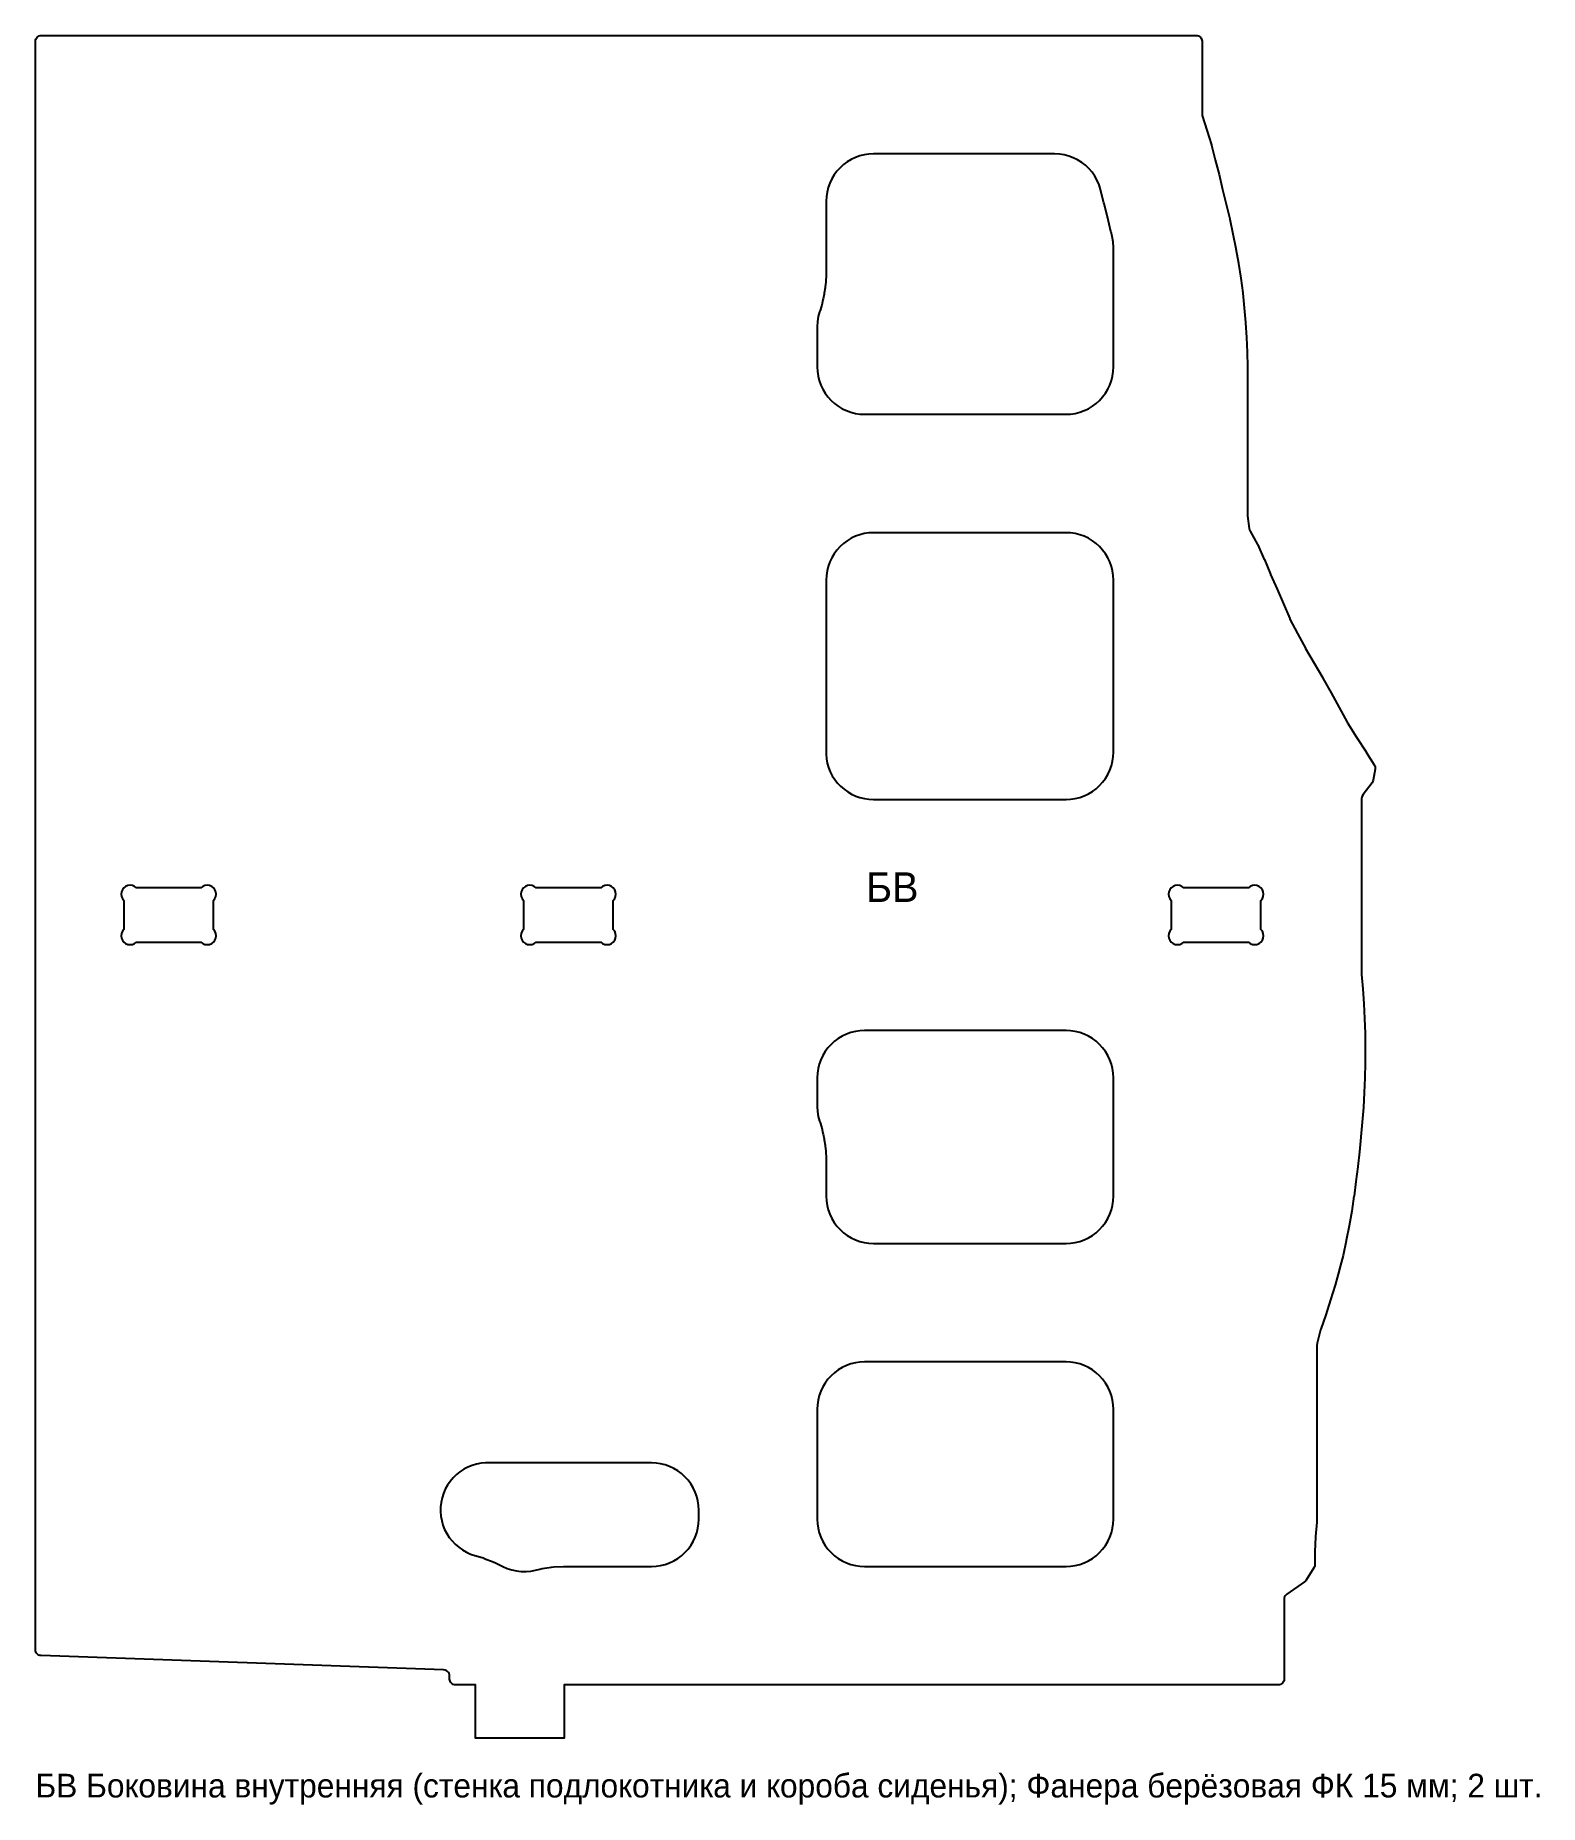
# Model space of a CAD drawing. Header units: millimetres. Extents: x 0 to 508, y -22 to 575.
import ezdxf
from ezdxf.enums import TextEntityAlignment as Align

# ---------------------------------------------------------------- set-up
doc = ezdxf.new("R2010")
doc.units = ezdxf.units.MM
for name, color, linetype in [('CUT_IN', 1, 'Continuous'), ('CUT_OUT', 7, 'Continuous'), ('TEXT', 8, 'Continuous')]:
    doc.layers.add(name, color=color, linetype=linetype)

msp = doc.modelspace()

# ---------------------------------------------------------------- linework, layer by layer
at = {"layer": 'CUT_IN'}
for points in [[(264, 463.07), (264.08, 461.5), (264.31, 459.94), (264.69, 458.42), (265.22, 456.94), (265.89, 455.52), (266.7, 454.18), (267.63, 452.91), (268.69, 451.75), (269.85, 450.7), (271.11, 449.76), (272.46, 448.95), (273.88, 448.28), (275.36, 447.75), (276.88, 447.37), (278.43, 447.14), (280, 447.07), (348, 447.07), (349.57, 447.14), (351.12, 447.37), (352.64, 447.75), (354.12, 448.28), (355.54, 448.95), (356.89, 449.76), (358.15, 450.7), (359.31, 451.75), (360.37, 452.91), (361.3, 454.18), (362.11, 455.52), (362.78, 456.94), (363.31, 458.42), (363.69, 459.94), (363.92, 461.5), (364, 463.07), (364, 503.41), (363.89, 505.26), (363.57, 507.08), (363.21, 508.61), (363.18, 508.74), (361.96, 513.73), (360.9, 518.15), (360.82, 518.46), (359.67, 522.87), (359.64, 523.01), (359.15, 524.56), (358.51, 526.05), (357.72, 527.46), (356.8, 528.79), (355.74, 530.02), (354.57, 531.14), (353.29, 532.13), (351.91, 532.99), (350.46, 533.7), (348.94, 534.26), (347.37, 534.67), (345.77, 534.91), (344.15, 535), (283, 534.99), (281.43, 534.91), (279.88, 534.68), (278.35, 534.3), (276.88, 533.77), (275.46, 533.1), (274.11, 532.29), (272.85, 531.36), (271.69, 530.3), (270.63, 529.14), (269.7, 527.88), (268.89, 526.53), (268.22, 525.11), (267.69, 523.63), (267.31, 522.11), (267.08, 520.56), (267, 518.99), (267, 495.1), (267, 494.9), (266.98, 494.12), (266.97, 493.92), (266.88, 492.06), (266.85, 491.67), (266.7, 490.1), (266.65, 489.71), (266.39, 487.97), (266.32, 487.58), (266.02, 486.04), (265.93, 485.66), (265.5, 483.94), (265.4, 483.57), (264.94, 482.06), (264.81, 481.66), (264.36, 480.02), (264.09, 478.34), (264, 476.64), (264, 463.07)], [(349.57, 317.08), (351.12, 317.31), (352.64, 317.69), (354.12, 318.22), (355.54, 318.89), (356.89, 319.7), (358.15, 320.63), (359.31, 321.69), (360.37, 322.85), (361.3, 324.11), (362.11, 325.46), (362.78, 326.88), (363.31, 328.36), (363.69, 329.88), (363.92, 331.43), (364, 333), (364, 391.07), (363.92, 392.63), (363.69, 394.19), (363.31, 395.71), (362.78, 397.19), (362.11, 398.61), (361.3, 399.95), (360.37, 401.22), (359.31, 402.38), (358.15, 403.43), (356.89, 404.37), (355.54, 405.18), (354.12, 405.85), (352.64, 406.38), (351.12, 406.76), (349.57, 406.99), (348, 407.07), (283, 407.07), (281.43, 406.99), (279.88, 406.76), (278.36, 406.38), (276.88, 405.85), (275.46, 405.18), (274.11, 404.37), (272.85, 403.43), (271.69, 402.38), (270.63, 401.22), (269.7, 399.95), (268.89, 398.61), (268.22, 397.19), (267.69, 395.71), (267.31, 394.19), (267.08, 392.63), (267, 391.07), (267, 335.1), (267, 334.9), (266.98, 334.12), (266.97, 333.92), (266.96, 333.79), (266.96, 332.26), (267.11, 330.74), (267.39, 329.25), (267.82, 327.78), (268.38, 326.37), (269.08, 325.01), (269.9, 323.73), (270.84, 322.53), (271.9, 321.43), (273.05, 320.43), (274.29, 319.54), (275.61, 318.78), (276.99, 318.15), (278.43, 317.65), (279.91, 317.29), (281.42, 317.07), (282.95, 317), (348, 317), (349.57, 317.08)], [(60.93, 284.25), (61.03, 285.03), (60.93, 285.81), (60.63, 286.53), (60.15, 287.15), (59.53, 287.63), (58.81, 287.93), (58.03, 288.03), (57.25, 287.93), (56.53, 287.63), (55.91, 287.15), (34.09, 287.15), (33.47, 287.63), (32.75, 287.93), (31.97, 288.03), (31.19, 287.93), (30.47, 287.63), (29.85, 287.15), (29.37, 286.53), (29.07, 285.81), (28.97, 285.03), (29.07, 284.25), (29.37, 283.53), (29.85, 282.91), (29.85, 273.09), (29.85, 273.09), (29.37, 272.47), (29.07, 271.75), (28.97, 270.97), (29.07, 270.19), (29.37, 269.47), (29.85, 268.85), (30.47, 268.37), (31.19, 268.07), (31.97, 267.97), (32.75, 268.07), (33.47, 268.37), (34.09, 268.85), (55.91, 268.85), (56.53, 268.37), (57.25, 268.07), (58.03, 267.97), (58.81, 268.07), (59.53, 268.37), (60.15, 268.85), (60.63, 269.47), (60.93, 270.19), (61.03, 270.97), (60.93, 271.75), (60.63, 272.47), (60.15, 273.09), (60.15, 282.91), (60.15, 282.91), (60.63, 283.53), (60.93, 284.25)], [(195.93, 284.25), (196.03, 285.03), (195.93, 285.81), (195.63, 286.53), (195.15, 287.15), (194.53, 287.63), (193.81, 287.93), (193.03, 288.03), (192.25, 287.93), (191.53, 287.63), (190.91, 287.15), (169.09, 287.15), (168.47, 287.63), (167.75, 287.93), (166.97, 288.03), (166.19, 287.93), (165.47, 287.63), (164.85, 287.15), (164.37, 286.53), (164.07, 285.81), (163.97, 285.03), (164.07, 284.25), (164.37, 283.53), (164.85, 282.91), (164.85, 273.09), (164.37, 272.47), (164.07, 271.75), (163.97, 270.97), (164.07, 270.19), (164.37, 269.47), (164.85, 268.85), (165.47, 268.37), (166.19, 268.07), (166.97, 267.97), (167.75, 268.07), (168.47, 268.37), (169.09, 268.85), (190.91, 268.85), (191.53, 268.37), (192.25, 268.07), (193.03, 267.97), (193.81, 268.07), (194.53, 268.37), (195.15, 268.85), (195.63, 269.47), (195.93, 270.19), (196.03, 270.97), (195.93, 271.75), (195.63, 272.47), (195.15, 273.09), (195.15, 282.91), (195.63, 283.53), (195.93, 284.25)], [(414.6, 284.25), (414.7, 285.03), (414.6, 285.81), (414.3, 286.53), (413.82, 287.15), (413.2, 287.63), (412.48, 287.93), (411.7, 288.03), (410.92, 287.93), (410.2, 287.63), (409.58, 287.15), (387.76, 287.15), (387.14, 287.63), (386.42, 287.93), (385.64, 288.03), (384.87, 287.93), (384.14, 287.63), (383.52, 287.15), (383.04, 286.53), (382.75, 285.81), (382.64, 285.03), (382.75, 284.25), (383.04, 283.53), (383.52, 282.91), (383.52, 273.09), (383.04, 272.47), (382.75, 271.75), (382.64, 270.97), (382.75, 270.19), (383.04, 269.47), (383.52, 268.85), (384.14, 268.37), (384.87, 268.07), (385.64, 267.97), (386.42, 268.07), (387.14, 268.37), (387.76, 268.85), (409.58, 268.85), (410.2, 268.37), (410.92, 268.07), (411.7, 267.97), (412.48, 268.07), (413.2, 268.37), (413.82, 268.85), (414.3, 269.47), (414.6, 270.19), (414.7, 270.97), (414.6, 271.75), (414.3, 272.47), (413.82, 273.09), (413.82, 282.91), (414.3, 283.53), (414.6, 284.25)], [(265.5, 206.06), (265.93, 204.34), (266.02, 203.96), (266.32, 202.42), (266.39, 202.03), (266.65, 200.29), (266.7, 199.9), (266.85, 198.33), (266.88, 197.94), (266.97, 196.08), (266.98, 195.88), (267, 195.1), (267, 194.9), (267, 183.07), (267.08, 181.5), (267.31, 179.94), (267.69, 178.42), (268.22, 176.94), (268.89, 175.52), (269.7, 174.18), (270.63, 172.91), (271.69, 171.75), (272.85, 170.7), (274.11, 169.76), (275.46, 168.95), (276.88, 168.28), (278.36, 167.75), (279.88, 167.37), (281.43, 167.14), (283, 167.07), (348, 167.07), (349.57, 167.14), (351.12, 167.37), (352.64, 167.75), (354.12, 168.28), (355.54, 168.95), (356.89, 169.76), (358.15, 170.7), (359.31, 171.75), (360.37, 172.91), (361.3, 174.18), (362.11, 175.52), (362.78, 176.94), (363.31, 178.42), (363.69, 179.94), (363.92, 181.5), (364, 183.07), (364, 223), (363.92, 224.57), (363.69, 226.12), (363.31, 227.64), (362.78, 229.12), (362.11, 230.54), (361.3, 231.89), (360.37, 233.15), (359.31, 234.31), (358.15, 235.37), (356.89, 236.3), (355.54, 237.11), (354.12, 237.78), (352.64, 238.31), (351.12, 238.69), (349.57, 238.92), (348, 239), (280, 239), (278.43, 238.92), (276.88, 238.69), (275.36, 238.31), (273.88, 237.78), (272.46, 237.11), (271.11, 236.3), (269.85, 235.37), (268.69, 234.31), (267.63, 233.15), (266.7, 231.89), (265.89, 230.54), (265.22, 229.12), (264.69, 227.64), (264.31, 226.12), (264.08, 224.57), (264, 223), (264, 213.36), (264.09, 211.66), (264.36, 209.98), (264.81, 208.34), (264.94, 207.94), (265.4, 206.43), (265.5, 206.06)], [(264.69, 69.36), (265.22, 67.88), (265.89, 66.46), (266.7, 65.11), (267.63, 63.85), (268.69, 62.69), (269.85, 61.63), (271.11, 60.7), (272.46, 59.89), (273.88, 59.22), (275.36, 58.69), (276.88, 58.31), (278.43, 58.08), (280, 58), (348, 58), (349.57, 58.08), (351.12, 58.31), (352.64, 58.69), (354.12, 59.22), (355.54, 59.89), (356.89, 60.7), (358.15, 61.63), (359.31, 62.69), (360.37, 63.85), (361.3, 65.11), (362.11, 66.46), (362.78, 67.88), (363.31, 69.36), (363.69, 70.88), (363.92, 72.43), (364, 74), (364, 111.07), (363.92, 112.63), (363.69, 114.19), (363.31, 115.71), (362.78, 117.19), (362.11, 118.61), (361.3, 119.95), (360.37, 121.22), (359.31, 122.38), (358.15, 123.43), (356.89, 124.37), (355.54, 125.18), (354.12, 125.85), (352.64, 126.38), (351.12, 126.76), (349.57, 126.99), (348, 127.07), (280, 127.07), (278.43, 126.99), (276.88, 126.76), (275.36, 126.38), (273.88, 125.85), (272.46, 125.18), (271.11, 124.37), (269.85, 123.43), (268.69, 122.38), (267.63, 121.22), (266.7, 119.95), (265.89, 118.61), (265.22, 117.19), (264.69, 115.71), (264.31, 114.19), (264.08, 112.63), (264, 111.07), (264, 74), (264.08, 72.43), (264.31, 70.88), (264.69, 69.36)], [(155.32, 59.25), (157.79, 58), (159.28, 57.34), (160.83, 56.84), (162.42, 56.49), (164.04, 56.31), (165.67, 56.3), (167.29, 56.45), (168.89, 56.76), (170.38, 57.14), (171.15, 57.29), (174.25, 57.75), (175.04, 57.83), (178.37, 57.99), (178.76, 58), (208, 58), (209.57, 58.08), (211.12, 58.31), (212.64, 58.69), (214.12, 59.22), (215.54, 59.89), (216.89, 60.7), (218.15, 61.63), (219.31, 62.69), (220.37, 63.85), (221.3, 65.11), (222.11, 66.46), (222.78, 67.88), (223.31, 69.36), (223.69, 70.88), (223.92, 72.43), (224, 74), (224, 77), (223.92, 78.57), (223.69, 80.12), (223.31, 81.64), (222.78, 83.12), (222.11, 84.54), (221.3, 85.89), (220.37, 87.15), (219.31, 88.31), (218.15, 89.37), (216.89, 90.3), (215.54, 91.11), (214.12, 91.78), (212.64, 92.31), (211.12, 92.69), (209.57, 92.92), (208, 93), (155.1, 93), (154.9, 93), (154.12, 93.02), (153.92, 93.03), (153.58, 93.05), (152.03, 93.05), (150.48, 92.9), (148.96, 92.6), (147.47, 92.15), (146.03, 91.56), (144.65, 90.84), (143.36, 89.98), (142.15, 89.01), (141.04, 87.92), (140.04, 86.72), (139.17, 85.44), (138.42, 84.08), (137.8, 82.65), (137.33, 81.17), (137.01, 79.65), (136.83, 78.11), (136.81, 76.55), (136.93, 75), (137.21, 73.47), (137.63, 71.98), (138.19, 70.53), (138.89, 69.14), (139.73, 67.83), (140.69, 66.61), (141.76, 65.48), (142.93, 64.47), (144.2, 63.57), (145.55, 62.8), (146.97, 62.16), (148.44, 61.67), (150.86, 60.99), (151.22, 60.87), (151.58, 60.74), (154.62, 59.56), (155.32, 59.25)]]:
    msp.add_lwpolyline(points, close=True, dxfattribs=at)
at = {"layer": 'CUT_OUT'}
msp.add_lwpolyline([(1.61, 574.96), (2, 575), (391.95, 575), (392.34, 574.96), (392.72, 574.85), (393.06, 574.66), (393.37, 574.41), (393.62, 574.11), (393.8, 573.77), (393.91, 573.39), (393.95, 573), (393.95, 548.39), (393.98, 548), (394.07, 547.63), (395.56, 543.03), (395.57, 543), (397.09, 538.05), (397.12, 537.95), (398.37, 533.01), (398.37, 532.99), (399.67, 528.02), (399.68, 527.98), (400.87, 523.01), (400.87, 522.99), (402.09, 518.02), (402.1, 518), (403.27, 513.02), (403.28, 512.98), (404.34, 508.01), (404.34, 508), (405.38, 503.02), (405.39, 502.98), (406.29, 498.03), (406.3, 497.97), (407.07, 493.03), (407.08, 492.97), (407.7, 488.04), (407.71, 487.96), (408.16, 483.01), (408.62, 478.03), (408.63, 477.97), (408.95, 473.03), (408.95, 472.97), (409.14, 468.02), (409.14, 468), (409.29, 463.03), (409.29, 462.97), (409.29, 413.2), (409.31, 412.8), (409.9, 408.46), (410.01, 408.01), (410.19, 407.59), (412.67, 403.07), (412.74, 402.93), (414.96, 398.03), (414.99, 397.97), (417.01, 393.05), (417.06, 392.95), (419.29, 388.02), (419.31, 387.98), (421.43, 383.01), (423.54, 378.1), (423.63, 377.9), (426.18, 373.02), (426.2, 372.98), (428.89, 368.03), (428.92, 367.97), (431.77, 363.01), (431.79, 362.99), (434.7, 358.03), (434.72, 358), (437.52, 353.03), (437.54, 353), (440.25, 348), (442.94, 343.08), (443.03, 342.92), (446.11, 338.02), (446.13, 337.98), (449.34, 333.03), (449.36, 333), (452.07, 328.64), (452.23, 328.32), (452.34, 327.97), (452.37, 327.62), (452.35, 327.26), (451.73, 323.5), (451.65, 323.18), (451.52, 322.88), (451.35, 322.6), (448.3, 318.63), (448.02, 318.16), (447.88, 317.75), (447.82, 317.21), (447.82, 258.12), (447.83, 257.89), (448.2, 253), (448.2, 253), (448.57, 248.02), (448.58, 247.98), (448.83, 243.02), (448.83, 242.98), (448.97, 238.02), (448.97, 238), (449.07, 233.03), (449.07, 232.97), (449.04, 228.02), (449.04, 227.98), (448.9, 223.03), (448.9, 223), (448.69, 218.03), (448.69, 218), (448.4, 213.03), (448.4, 213), (448.03, 208.02), (448.02, 208), (447.59, 203.02), (447.59, 203), (447.1, 198.03), (447.1, 198), (446.52, 193.01), (446.52, 193), (445.91, 188.02), (445.9, 188), (445.25, 183.03), (445.24, 183), (444.51, 178.03), (444.5, 177.97), (443.63, 173.04), (443.62, 173), (442.65, 168.02), (442.64, 167.98), (441.55, 163.03), (441.53, 162.97), (440.27, 158.02), (440.26, 157.98), (438.87, 153.04), (438.86, 153), (437.35, 148.02), (437.34, 147.98), (435.7, 143.02), (435.69, 143), (434.01, 138.11), (433.94, 137.88), (432.78, 133.37), (432.69, 132.62), (432.69, 73.09), (432.68, 72.91), (432.22, 68.09), (432.21, 67.91), (432.04, 63.05), (432.04, 62.95), (432.04, 58.57), (432, 58.2), (431.9, 57.85), (431.73, 57.51), (429.13, 53.35), (428.88, 53.03), (428.57, 52.77), (422.61, 48.65), (422.24, 48.34), (422, 48.04), (421.82, 47.7), (421.71, 47.33), (421.66, 46.85), (421.66, 20), (421.62, 19.61), (421.51, 19.23), (421.32, 18.89), (421.08, 18.59), (420.77, 18.34), (420.43, 18.15), (420.05, 18.04), (419.66, 18), (178.56, 18), (178.56, 0), (148.56, 0), (148.56, 18), (141.87, 18), (141.48, 18.04), (141.11, 18.15), (140.76, 18.34), (140.46, 18.59), (140.21, 18.89), (140.03, 19.23), (139.91, 19.61), (139.87, 20), (139.87, 20.97), (139.83, 21.45), (139.72, 21.82), (139.54, 22.15), (139.31, 22.45), (139.02, 22.7), (138.68, 22.89), (138.32, 23.01), (137.85, 23.07), (1.93, 27.93), (1.55, 27.98), (1.19, 28.1), (0.85, 28.29), (0.56, 28.54), (0.32, 28.84), (0.15, 29.18), (0.04, 29.55), (0, 29.93), (0, 573), (0.04, 573.39), (0.15, 573.77), (0.34, 574.11), (0.59, 574.41), (0.89, 574.66), (1.23, 574.85), (1.61, 574.96)], close=True, dxfattribs=at)

# ---------------------------------------------------------------- texts
at = {"layer": 'TEXT'}
msp.add_text('БВ', height=10, dxfattribs=at).set_placement((289.34, 287.39), align=Align.MIDDLE_CENTER)
msp.add_text('БВ Боковина внутренняя (стенка подлокотника и короба сиденья); Фанера берёзовая ФК 15 мм; 2 шт.', height=8, dxfattribs=at).set_placement((0, -20))

doc.saveas('drawing.dxf')
